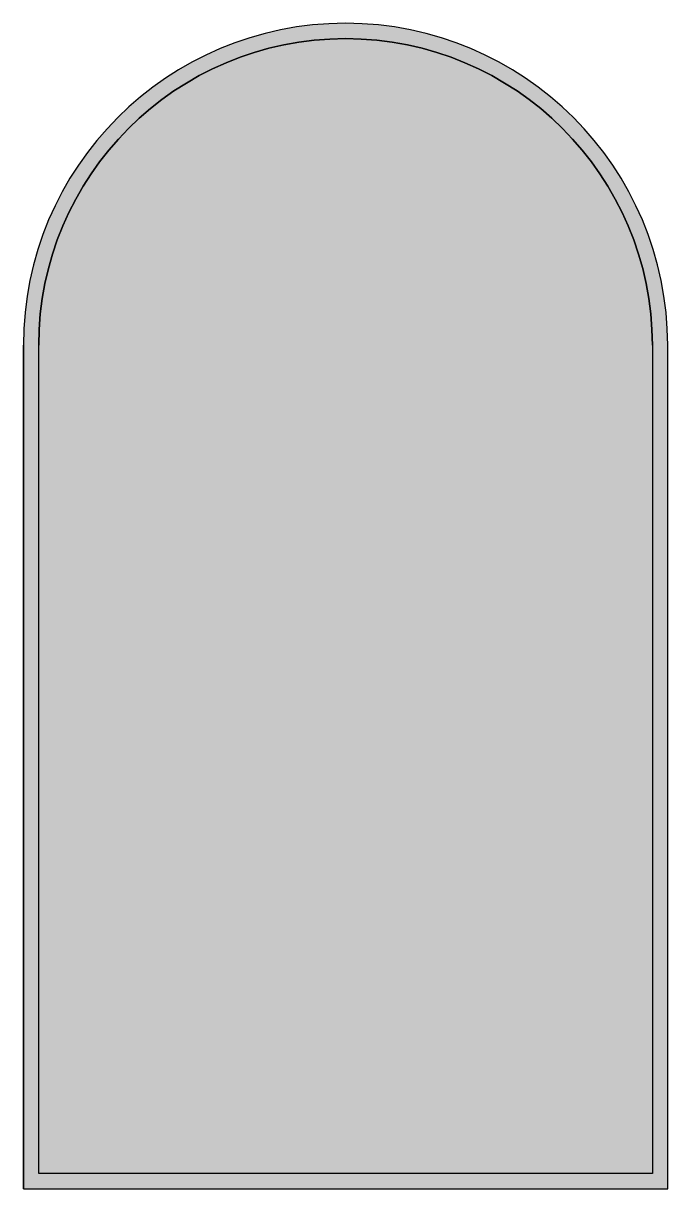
# Model space of a CAD drawing. Header units: millimetres. Extents: x 50 to 364, y 14 to 166.
# Drawn here: x 49.7 to 133.7, y 14.5 to 166.5 of the extents above; entities outside this region: 1.
import ezdxf

# ---------------------------------------------------------------- set-up
doc = ezdxf.new("R2010")
doc.units = ezdxf.units.MM
doc.header["$MEASUREMENT"] = 0

msp = doc.modelspace()

# ---------------------------------------------------------------- hatches: boundary and pattern name
h = msp.add_hatch(color=256)
h.dxf.hatch_style = 1
h.paths.add_polyline_path([(49.66, 124.5), (49.66, 14.5), (133.66, 14.5), (133.66, 124.5, 1)])
h.paths.add_polyline_path([(131.66, 124.5), (131.66, 16.5), (51.66, 16.5), (51.66, 35.73), (51.66, 124.5, -1)], flags=16)
h = msp.add_hatch(color=256)
h.dxf.hatch_style = 1
h.paths.add_polyline_path([(131.66, 124.5, 1), (51.66, 124.5), (51.66, 35.73), (51.66, 16.5), (131.66, 16.5)])

# ---------------------------------------------------------------- linework, layer by layer
for p, q in [((49.66, 14.5), (49.66, 124.5)), ((51.66, 35.73), (51.66, 124.5)), ((131.66, 124.5), (131.66, 16.5)), ((133.66, 14.5), (133.66, 124.5)), ((51.66, 16.5), (51.66, 35.73)), ((131.66, 16.5), (51.66, 16.5)), ((49.66, 14.5), (133.66, 14.5))]:
    msp.add_line(p, q)
for points in [[(49.66, 124.5), (49.66, 14.5), (133.66, 14.5), (133.66, 124.5, 1), (49.66, 124.5)], [(49.66, 124.5), (49.66, 14.5), (133.66, 14.5), (133.66, 124.5, 1), (49.66, 124.5)], [(49.66, 124.5), (49.66, 14.5), (133.66, 14.5), (133.66, 124.5, 1), (49.66, 124.5)], [(131.66, 124.5), (131.66, 16.5), (51.66, 16.5), (51.66, 35.73), (51.66, 124.5, -1), (131.66, 124.5)], [(131.66, 124.5), (131.66, 16.5), (51.66, 16.5), (51.66, 35.73), (51.66, 124.5, -1), (131.66, 124.5)], [(131.66, 124.5), (131.66, 16.5), (51.66, 16.5), (51.66, 35.73), (51.66, 124.5, -1), (131.66, 124.5)]]:
    msp.add_lwpolyline(points, format="xyb", close=True)
msp.add_circle((350.49, 68.64, 55), 13.5)
for radius in [42, 40]:
    msp.add_arc((91.66, 124.5), radius, 360, 180)

doc.saveas('drawing.dxf')
